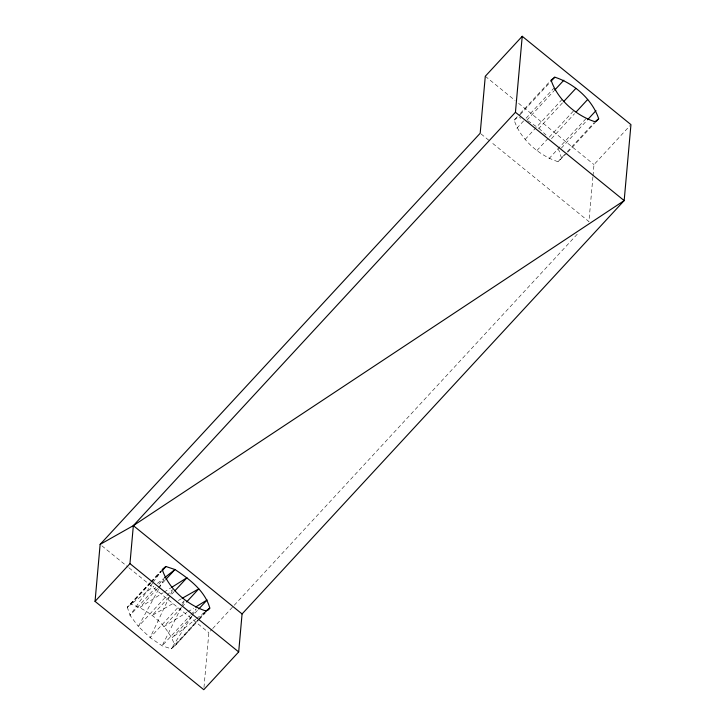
<?xml version="1.0" encoding="UTF-8"?>
<svg xmlns="http://www.w3.org/2000/svg" width="726" height="726" viewBox="0 0 726 726"><rect width="100%" height="100%" fill="white"/><g stroke="black" fill="none" stroke-linecap="round" stroke-linejoin="round"><path stroke-width="0.54" stroke-dasharray="3.63 2.72" d="M203.97 687.468L208.861 632.718L211.938 629.388M592.915 176.881L588.922 221.575L490.722 141.797M593.015 175.765L594.004 164.593L630.186 125.453M172.298 590.755L150.119 637.628L162.143 645.804L171.209 648.817L174.893 645.868L198.416 620.412M184.032 601.854L162.143 645.804L190.221 615.421M158.549 589.321L138.357 626.484L150.119 637.628L178.95 606.428M159.076 588.341L164.394 578.568M191.637 616.574L171.209 648.817L197.771 620.086M192.245 615.621L195.848 609.931M152.569 583.223L130.018 615.349L138.357 626.484L172.507 589.539M153.213 582.306L160.945 571.298M197.935 620.167L174.893 645.868C168.614 626.574 150.091 610.403 131.007 604.268L127.322 607.226L130.018 615.349L155.818 587.443M198.679 619.342L204.632 612.708L198.525 619.26M567.124 152.914L558.049 161.698C538.964 155.564 520.442 139.392 514.162 120.099L519.553 114.272M520.324 113.438L551.107 80.132M520.152 114.654L550.172 82.183M516.858 128.23L525.325 119.073M526.096 118.238L553.802 88.263M526.913 120.162L553.856 91.022M525.197 139.356L562.142 99.389M527.838 120.797L538.937 128.339L562.795 102.529M536.959 150.5L548.502 138.013M549.273 137.178L573.903 110.533M551.47 138.657L574.556 113.673M150.091 582.597L127.322 607.226L150.473 582.797M150.845 581.771L160.709 571.099M150.736 582.924L131.007 604.268L153.867 586.2M151.489 582.107L161.353 571.435L151.244 581.98M548.983 158.676L585.927 118.71M561.352 148.113L586.753 120.643M158.849 584.158L163.404 579.23M157.524 588.405L140.073 607.29L163.06 592.797M158.286 587.588L165.111 580.201M558.049 161.698L566.516 152.533M567.287 151.707L594.231 122.558M567.895 152.079L595.601 122.104M168.786 597.407L152.097 615.466L174.458 602.707M171.826 594.122L174.104 591.654M181.99 603.143L184.268 600.683M181.309 607.726L163.858 626.611L186.918 612.399M182.063 606.909L185.865 602.798M190.974 614.604L196.292 608.86M191.927 616.392L172.198 637.737L195.811 619.133M194.967 613.107L197.998 609.822M199.178 619.596L206.002 612.209M212.709 628.553L233.482 606.083M234.244 605.248L578.15 233.227M514.162 120.099L517.847 117.149L520.869 118.156M157.388 583.423L163.541 578.558M196.682 618.443L204.55 612.236M164.012 592.189L170.719 587.969M187.88 611.809L193.651 608.261M178.342 600.493L181.264 598.832M485.286 76.266L515.097 100.487M518.6 103.337L594.004 164.593M481.075 133.965L489.841 141.08M101.885 545.816L128.193 567.188M129.065 567.895L208.861 632.718M538.937 128.339L545.997 135.027M557.759 148.903L559.038 150.618L561.733 158.74"/><path stroke-width="1.09" d="M95.052 601.373L100.134 544.391L480.195 133.248L485.286 76.266L522.23 36.3L630.948 124.627L624.169 200.603L242.076 613.951L238.682 651.939L203.77 689.7L95.052 601.373L129.954 563.612L133.348 525.624L515.442 112.276L522.23 36.3M550.943 81.348L554.791 77.183C573.885 83.308 592.398 99.489 598.678 118.774L596.373 121.278M554.619 90.187L563.857 80.196M563.567 101.694L575.881 88.372M576.099 112.013L587.643 99.516M587.515 119.808L595.982 110.651M165.873 579.375L174.975 569.529C189.341 579.03 205.013 590.764 209.796 608.098L207.518 610.566M174.857 590.837L186.999 577.696L171.681 587.361M186.618 601.981L198.761 588.85L182.235 598.269M198.761 609.005L207.11 599.975L195.575 607.072M554.791 77.183L551.107 80.132C557.387 99.426 575.909 115.597 594.993 121.732L598.678 118.774M164.421 577.86L174.975 569.529L165.909 566.507L162.234 569.456C168.505 588.75 187.027 604.921 206.12 611.056L209.796 608.098L205.422 611.546M100.134 544.391L133.348 525.624L624.169 200.603L515.442 112.276M133.348 525.624L242.076 613.951M129.954 563.612L238.682 651.939M165.909 566.507L162.116 570.609L165.909 566.507"/></g></svg>
